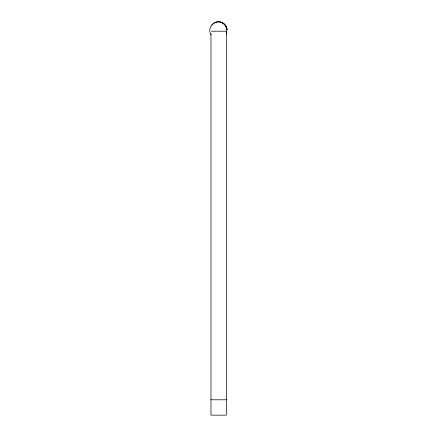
<?xml version="1.0" encoding="UTF-8"?>
<svg xmlns="http://www.w3.org/2000/svg" width="437" height="437" viewBox="0 0 437 437"><rect width="100%" height="100%" fill="white"/><g stroke="black" fill="none" stroke-linecap="round" stroke-linejoin="round"><path stroke-width="0.66" d="M226.18 33.895L226.574 32.906M226.803 32.906L226.333 34.037M211.404 25.772L212.032 24.914M212.753 24.139L214.469 22.893L216.67 22.118M216.435 22.118L218.768 21.85M211.437 31.196L226.333 31.196L226.333 415.15L210.973 415.15L210.973 33.928M210.973 399.789L226.333 399.789M218.232 21.85C222.744 21.571 227.016 25.209 227.202 29.765M220.871 22.118C213.693 19.681 206.706 28.542 211.098 34.823M220.33 22.118C223.799 22.97 226.47 26.198 226.661 29.765M221.646 22.445C224.634 23.603 226.787 26.564 226.967 29.765M226.213 29.863A7.68 7.68 0 0 1 226.213 32.529"/></g></svg>
